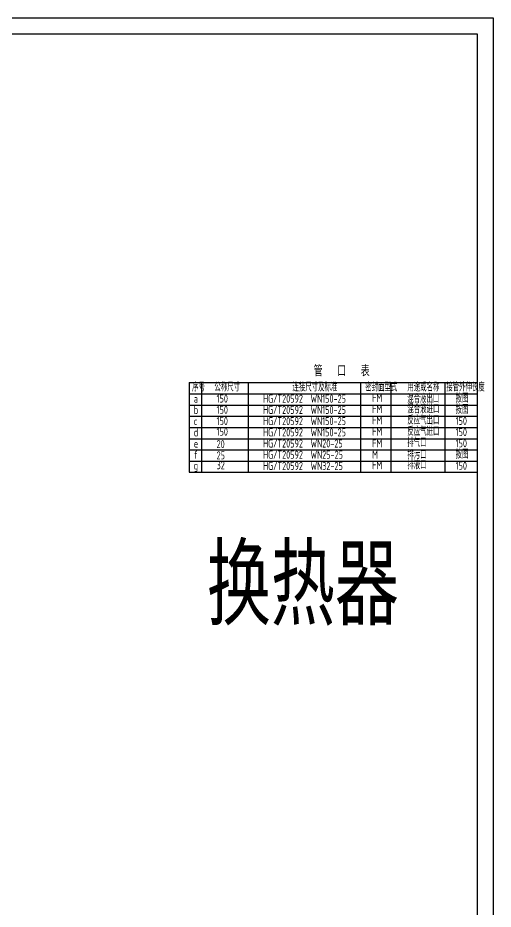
# Model space of a CAD drawing. Extents: x 36 to 630, y 3 to 844.
# Drawn here: x 333 to 630, y 287 to 844 of the extents above; entities that cross this region are included whole.
import ezdxf

# ---------------------------------------------------------------- set-up
doc = ezdxf.new("R2010")
doc.units = 0
doc.header["$LTSCALE"] = 10
doc.header["$MEASUREMENT"] = 0
for name, color, linetype in [('文字', 2, 'CONTINUOUS'), ('标注', 3, 'CONTINUOUS'), ('粗0_5', 7, 'CONTINUOUS')]:
    doc.layers.add(name, color=color, linetype=linetype)
doc.styles.add('PC_TEXTSTYLE', font='isocp.shx', dxfattribs={"width": 0.8, "bigfont": 'hzfs.shx'})
doc.styles.add('样式_4', font='gbenor.shx', dxfattribs={"height": 3, "bigfont": 'gbcbig.shx'})

msp = doc.modelspace()

# ---------------------------------------------------------------- linework, layer by layer
at = {"layer": '标注'}
for p, q in [((439.980264, 602.015718), (619.980264, 602.015718)), ((439.980264, 595.015718), (619.980264, 595.015718)), ((439.980264, 588.015718), (619.980264, 588.015718)), ((439.980264, 581.015718), (619.980264, 581.015718)), ((439.980264, 574.015718), (619.980264, 574.015718)), ((439.980264, 567.015718), (619.980264, 567.015718))]:
    msp.add_line(p, q, dxfattribs=at)
msp.add_lwpolyline([(629.980264, 2.778355), (35.980264, 2.778355), (35.980264, 843.778355), (629.980264, 843.778355)], close=True, dxfattribs=at)
at = {"layer": '粗0_5'}
for p, q in [((439.980264, 616.015718), (439.980264, 560.015718)), ((439.980264, 616.015718), (619.980264, 616.015718)), ((447.96159, 560.015718), (447.96159, 616.015718)), ((477.076806, 560.015718), (477.076806, 616.015718)), ((547.33135, 560.015718), (547.33135, 616.015718)), ((566.282428, 560.015718), (566.282428, 616.015718)), ((599.96159, 560.015718), (599.96159, 616.015718)), ((439.980264, 609.015718), (619.980264, 609.015718)), ((439.980264, 560.015718), (619.980264, 560.015718))]:
    msp.add_line(p, q, dxfattribs=at)
msp.add_lwpolyline([(60.980264, 833.778355), (619.980264, 833.778355), (619.980264, 12.778355), (60.980264, 12.778355)], close=True, dxfattribs=at)

# ---------------------------------------------------------------- texts
at = {"layer": '文字', "style": '样式_4', "width": 0.8}
for s, height, p in [('管   口   表', 7, (517.810453, 619.871377)), ('序号', 5, (441.904564, 610.569752)), ('公称尺寸 ', 5, (455.831736, 610.569752)), ('连接尺寸及标准', 5, (504.607904, 610.569752)), ('密封面型式', 5, (550.084566, 610.569752)), ('用途或名称', 5, (576.355855, 610.569752)), ('接管外伸长度', 5, (600.701329, 610.569752)), ('a', 5, (442.940912, 603.447376)), ('150', 5, (457.170695, 603.552164)), ('HG/T20592  WN150-25', 5, (486.171485, 603.485946)), ('FM', 5, (554.371539, 603.920362)), ('混合液出口', 5, (576.283217, 603.362417)), ('按图', 5, (606.517895, 603.631848)), ('b', 5, (442.940912, 596.447376)), ('150', 5, (457.170695, 596.552164)), ('HG/T20592  WN150-25', 5, (486.171485, 596.485946)), ('FM', 5, (554.371539, 596.920362)), ('混合液进口', 5, (576.339059, 596.920362)), ('按图', 5, (606.517895, 596.631848)), ('反应气出口', 5, (576.339059, 589.920362)), ('c', 5, (442.940912, 589.447376)), ('150', 5, (457.170695, 589.552164)), ('HG/T20592  WN150-25', 5, (486.171485, 589.485946)), ('FM', 5, (554.371539, 589.920362)), ('150', 5, (606.517895, 589.631848)), ('d', 5, (442.940912, 582.447376)), ('150', 5, (457.170695, 582.920362)), ('HG/T20592  WN150-25', 5, (486.171485, 582.485946)), ('FM', 5, (554.371539, 582.920362)), ('反应气进口', 5, (576.355855, 582.920362)), ('150', 5, (606.517895, 582.631848)), ('e', 5, (442.964761, 575.447376)), ('20', 5, (457.170695, 575.114058)), ('HG/T20592  WN20-25', 5, (486.171485, 575.485946)), ('FM', 5, (554.371539, 575.514544)), ('排气口', 5, (576.339059, 575.920362)), ('150', 5, (606.517895, 575.631848)), ('f', 5, (442.940912, 568.447376)), ('HG/T20592  WN25-25', 5, (486.171485, 568.485946)), ('M', 5, (554.371539, 568.514544)), ('排污口', 5, (576.355855, 568.311635)), ('按图', 5, (606.517895, 568.631848)), ('25', 5, (457.170695, 568.114058)), ('g', 5, (442.883737, 561.786116)), ('32', 5, (457.170695, 561.920362)), ('HG/T20592  WN32-25', 5, (486.171485, 561.485946)), ('FM', 5, (554.371539, 561.920362)), ('排液口', 5, (576.355855, 561.920362)), ('150', 5, (606.517895, 561.631848))]:
    msp.add_text(s, height=height, dxfattribs=at).set_placement(p)
at = {"layer": '标注', "style": 'PC_TEXTSTYLE', "width": 0.8}
msp.add_text('换热器', height=50, dxfattribs=at).set_placement((451.084826, 464.43015))

doc.saveas('drawing.dxf')
